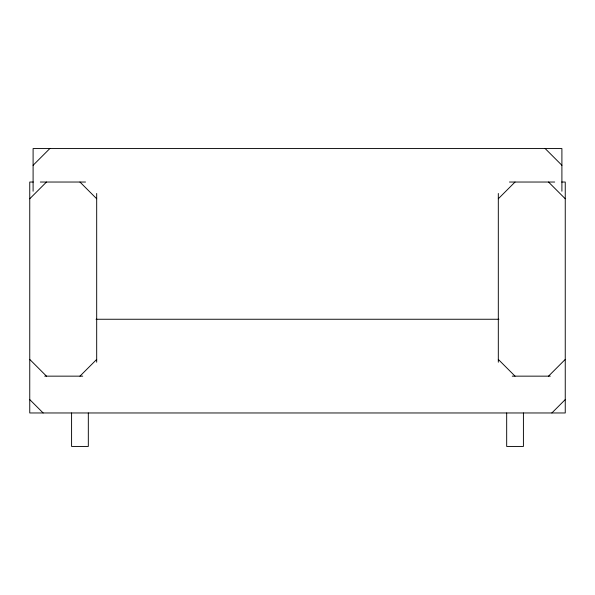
<?xml version="1.0" encoding="UTF-8"?>
<svg xmlns="http://www.w3.org/2000/svg" width="595" height="595" viewBox="0 0 595 595"><rect width="100%" height="100%" fill="white"/><g stroke="black" fill="none" stroke-linecap="round" stroke-linejoin="round"><path stroke-width="0.89" d="M33.097 165.298L49.831 148.564M29.75 198.767L46.484 182.033M79.953 376.152L96.688 359.417M498.312 198.767L515.047 182.033M548.516 376.152L565.25 359.417M551.863 412.967L565.25 399.58M33.275 182.033L29.75 182.033L29.75 412.967L565.25 412.967L565.25 182.033L561.725 182.033M40.319 182.033L85.531 182.033M509.469 182.033L554.681 182.033M96.055 319.255L498.945 319.255M44.722 376.152L82.742 376.152M512.258 376.152L550.278 376.152M545.169 148.564L561.903 165.298M548.516 182.033L565.25 198.767M498.312 359.417L515.047 376.152M79.953 182.033L96.688 198.767M29.75 359.417L46.484 376.152M29.75 399.58L43.138 412.967M561.903 191.218L561.903 148.564L33.097 148.564L33.097 191.218M523.414 412.967L523.414 446.436L506.68 446.436L506.68 412.967M498.312 193.479L498.312 362.206M96.688 193.479L96.688 362.206M88.32 412.967L88.32 446.436L71.586 446.436L71.586 412.967"/></g></svg>
